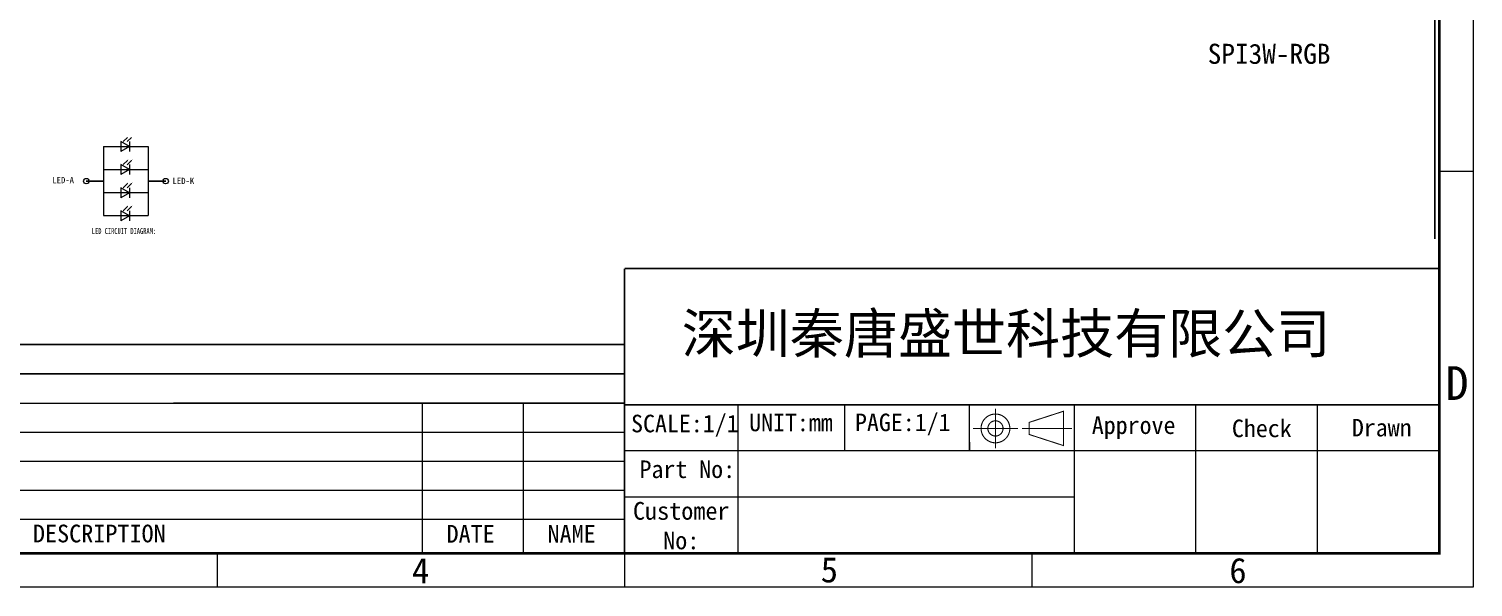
# Model space of a CAD drawing. Header units: millimetres. Extents: x -2894 to 5479, y -6001 to -1211.
# Drawn here: x 5228 to 5479.3, y -5974.2 to -5877 of the extents above; entities that cross this region are included whole.
import ezdxf
from ezdxf.enums import TextEntityAlignment as Align

# ---------------------------------------------------------------- set-up
doc = ezdxf.new("R2010")
doc.units = ezdxf.units.MM
doc.header["$LTSCALE"] = 0.2
doc.header["$MEASUREMENT"] = 0
doc.layers.add('dim', color=4, linetype='Continuous', lineweight=9)
doc.layers.add('TEXT', color=2, linetype='Continuous', lineweight=15)
doc.styles.get("Standard").update_dxf_attribs({"font": 'SimSun.ttf'})
doc.styles.add('宋体', font='SimSun.ttf')

msp = doc.modelspace()

# ---------------------------------------------------------------- linework, layer by layer
at = {"color": 7, "lineweight": 15}
for p, q in [((5479.303, -5684.67), (5479.303, -5974.182)), ((5479.303, -5684.67), (5479.303, -5887.258)), ((5479.303, -5771.524), (5479.303, -5974.182)), ((5473.424, -5901.804), (5479.303, -5901.804)), ((5183.963, -5942.194), (5331.672, -5942.193)), ((5296.527, -5968.295), (5296.527, -5942.193)), ((5314.101, -5968.295), (5314.101, -5942.193)), ((5351.444, -5968.3), (5351.444, -5942.455)), ((5369.984, -5950.479), (5369.984, -5942.455)), ((5391.696, -5950.479), (5391.696, -5942.455)), ((5409.925, -5968.302), (5409.925, -5942.455)), ((5431.084, -5968.302), (5431.084, -5942.455)), ((5452.243, -5968.302), (5452.243, -5942.455)), ((5183.963, -5947.233), (5331.672, -5947.234)), ((5473.424, -5950.479), (5331.672, -5950.479)), ((5391.696, -5948.969), (5391.696, -5950.479)), ((5183.963, -5952.273), (5331.672, -5952.274)), ((5183.963, -5957.313), (5331.672, -5957.314)), ((5409.925, -5958.517), (5331.672, -5958.517)), ((5183.963, -5962.353), (5331.672, -5962.354)), ((5260.799, -5968.29), (5260.799, -5974.181)), ((5331.674, -5968.29), (5331.674, -5974.181)), ((5402.549, -5968.29), (5402.549, -5974.181)), ((5479.303, -5974.182), (5041.597, -5974.181))]:
    msp.add_line(p, q, dxfattribs=at)
for p, q in [((5472.645, -5801.551), (5472.645, -5913.583)), ((5331.672, -5931.944), (5183.963, -5931.944)), ((5331.672, -5937.068), (5183.963, -5937.068)), ((5331.672, -5942.193), (5253.191, -5942.193)), ((5331.672, -5964.331), (5331.672, -5942.11)), ((5331.672, -5964.299), (5331.672, -5942.11))]:
    msp.add_line(p, q)
at = {"color": 0}
for p, q in [((5241.021, -5903.534), (5237.988, -5903.534)), ((5248.794, -5903.534), (5251.826, -5903.534))]:
    msp.add_line(p, q, dxfattribs=at)
at = {"color": 7, "lineweight": 15, "const_width": 0.441}
msp.add_lwpolyline([(5473.424, -5968.304), (5473.424, -5690.549), (5048.174, -5690.535), (5048.174, -5968.29)], close=True, dxfattribs=at)
at = {"color": 7, "lineweight": 15, "const_width": 0.291}
for points in [[(5331.672, -5918.754), (5331.672, -5968.299)], [(5331.672, -5918.754), (5473.424, -5918.754)], [(5331.672, -5942.455), (5473.424, -5942.455)]]:
    msp.add_lwpolyline(points, dxfattribs=at)
at = {"color": 3, "lineweight": 15, "const_width": 0.193}
for points in [[(5393.687, -5946.566, 1), (5398.696, -5946.566, 1)], [(5394.868, -5946.566, 1), (5397.515, -5946.566, 1)]]:
    msp.add_lwpolyline(points, format="xyb", close=True, dxfattribs=at)
at = {"color": 3, "lineweight": 15, "const_width": 0.176}
for points in [[(5396.191, -5950.008), (5396.191, -5943.124)], [(5400.829, -5946.566), (5409.515, -5946.566)]]:
    msp.add_lwpolyline(points, dxfattribs=at)
msp.add_lwpolyline([(5402.046, -5945.518), (5408.004, -5943.586), (5408.004, -5949.546), (5402.046, -5947.614)], close=True, dxfattribs=at)
at = {"color": 3, "const_width": 0.176}
msp.add_lwpolyline([(5392.282, -5946.566), (5400.101, -5946.566)], dxfattribs=at)
at = {"layer": 'dim', "color": 0}
for p, q in [((5241.021, -5897.525), (5241.021, -5909.543)), ((5248.794, -5897.525), (5248.794, -5909.543))]:
    msp.add_line(p, q, dxfattribs=at)
at = {"layer": 'TEXT', "color": 0, "linetype": 'Continuous', "lineweight": 9}
for p, q in [((5241.021, -5897.525), (5248.794, -5897.525)), ((5245.536, -5897.525), (5244.037, -5896.66)), ((5244.037, -5896.66), (5244.037, -5898.391)), ((5245.536, -5897.525), (5244.037, -5898.391)), ((5245.536, -5896.66), (5245.536, -5898.391)), ((5241.021, -5901.531), (5248.794, -5901.531)), ((5245.536, -5901.531), (5244.037, -5900.666)), ((5244.037, -5900.666), (5244.037, -5902.397)), ((5245.536, -5901.531), (5244.037, -5902.397)), ((5245.536, -5900.666), (5245.536, -5902.397)), ((5245.536, -5905.549), (5244.037, -5904.683)), ((5244.037, -5904.683), (5244.037, -5906.414)), ((5245.536, -5904.683), (5245.536, -5906.414)), ((5241.021, -5905.537), (5248.794, -5905.537)), ((5245.536, -5905.549), (5244.037, -5906.414)), ((5241.021, -5909.543), (5248.794, -5909.543)), ((5245.536, -5909.555), (5244.037, -5908.689)), ((5244.037, -5908.689), (5244.037, -5910.42)), ((5245.536, -5909.555), (5244.037, -5910.42)), ((5245.536, -5908.689), (5245.536, -5910.42))]:
    msp.add_line(p, q, dxfattribs=at)
for points in [[(5245.145, -5895.919), (5244.409, -5896.655)], [(5245.873, -5895.927), (5245.136, -5896.663)], [(5245.145, -5899.925), (5244.409, -5900.661)], [(5245.873, -5899.933), (5245.136, -5900.669)], [(5245.145, -5903.942), (5244.409, -5904.678)], [(5245.873, -5903.95), (5245.136, -5904.686)], [(5245.145, -5907.948), (5244.409, -5908.684)], [(5245.873, -5907.956), (5245.136, -5908.692)]]:
    msp.add_lwpolyline(points, dxfattribs=at)
for centre in [(5238.004, -5903.534), (5251.811, -5903.534)]:
    msp.add_circle(centre, 0.475, dxfattribs=at)
for points in [[(5245.112, -5899.891), (5245.347, -5899.723), (5245.179, -5899.958)], [(5245.839, -5899.899), (5246.074, -5899.731), (5245.906, -5899.966)], [(5245.112, -5903.908), (5245.347, -5903.74), (5245.179, -5903.976)], [(5245.839, -5903.916), (5246.074, -5903.748), (5245.906, -5903.984)], [(5245.112, -5907.914), (5245.347, -5907.746), (5245.179, -5907.982)], [(5245.839, -5907.922), (5246.074, -5907.754), (5245.906, -5907.99)]]:
    msp.add_solid(points, dxfattribs=at)

# ---------------------------------------------------------------- texts
msp.add_text('SPI3W-RGB', height=3.4908).set_placement((5433.115, -5883.121))
at = {"color": 7, "lineweight": 15, "style": '宋体'}
for s, height, p in [('D', 5.878, (5474.512, -5941.614)), ('4', 4.409, (5294.67, -5973.524)), ('5', 4.409, (5365.796, -5973.364)), ('6', 4.409, (5436.893, -5973.489))]:
    msp.add_text(s, height=height, dxfattribs=at).set_placement(p)
at = {"color": 3, "style": '宋体'}
for s, p in [('SCALE:1/1', (5342.147, -5947.241)), ('UNIT:mm', (5360.61, -5947.058)), ('PAGE:1/1', (5380.065, -5947.043)), ('Approve', (5420.236, -5947.534)), ('Check', (5442.531, -5948.085)), ('Drawn', (5463.404, -5947.954))]:
    msp.add_text(s, height=3.0554, dxfattribs=at).set_placement(p, align=Align.CENTER)
at = {"color": 3, "attachment_point": 5, "style": '宋体'}
for s, insert, char_height in [('{\\fSimSun|b0|i0|c134|p2;Part No:}', (5342.575, -5953.696), 3.05543), ('Customer \\PNo:', (5341.525, -5963.512), 3.0863), ('DESCRIPTION', (5240.269, -5964.877), 3.08629), ('DATE', (5304.879, -5964.907), 3.0863), ('NAME', (5322.453, -5964.907), 3.0863)]:
    msp.add_mtext(s, dxfattribs=dict(at, insert=insert, char_height=char_height))
at = {"layer": 'dim', "color": 0, "lineweight": 0, "width": 0.67}
msp.add_text('LED CIRCUIT DIAGRAM:', height=1.02187, dxfattribs=at).set_placement((5238.963, -5912.728))
at = {"layer": 'dim', "color": 4}
msp.add_text('深圳秦唐盛世科技有限公司', height=6.89468, dxfattribs=at).set_placement((5341.608, -5933.496))
at = {"layer": 'TEXT', "color": 0, "style": '宋体'}
for s, p in [('LED-A', (5232.091, -5903.9)), ('LED-K', (5253.015, -5904.048))]:
    msp.add_text(s, height=1.1053, dxfattribs=at).set_placement(p)

doc.saveas('drawing.dxf')
